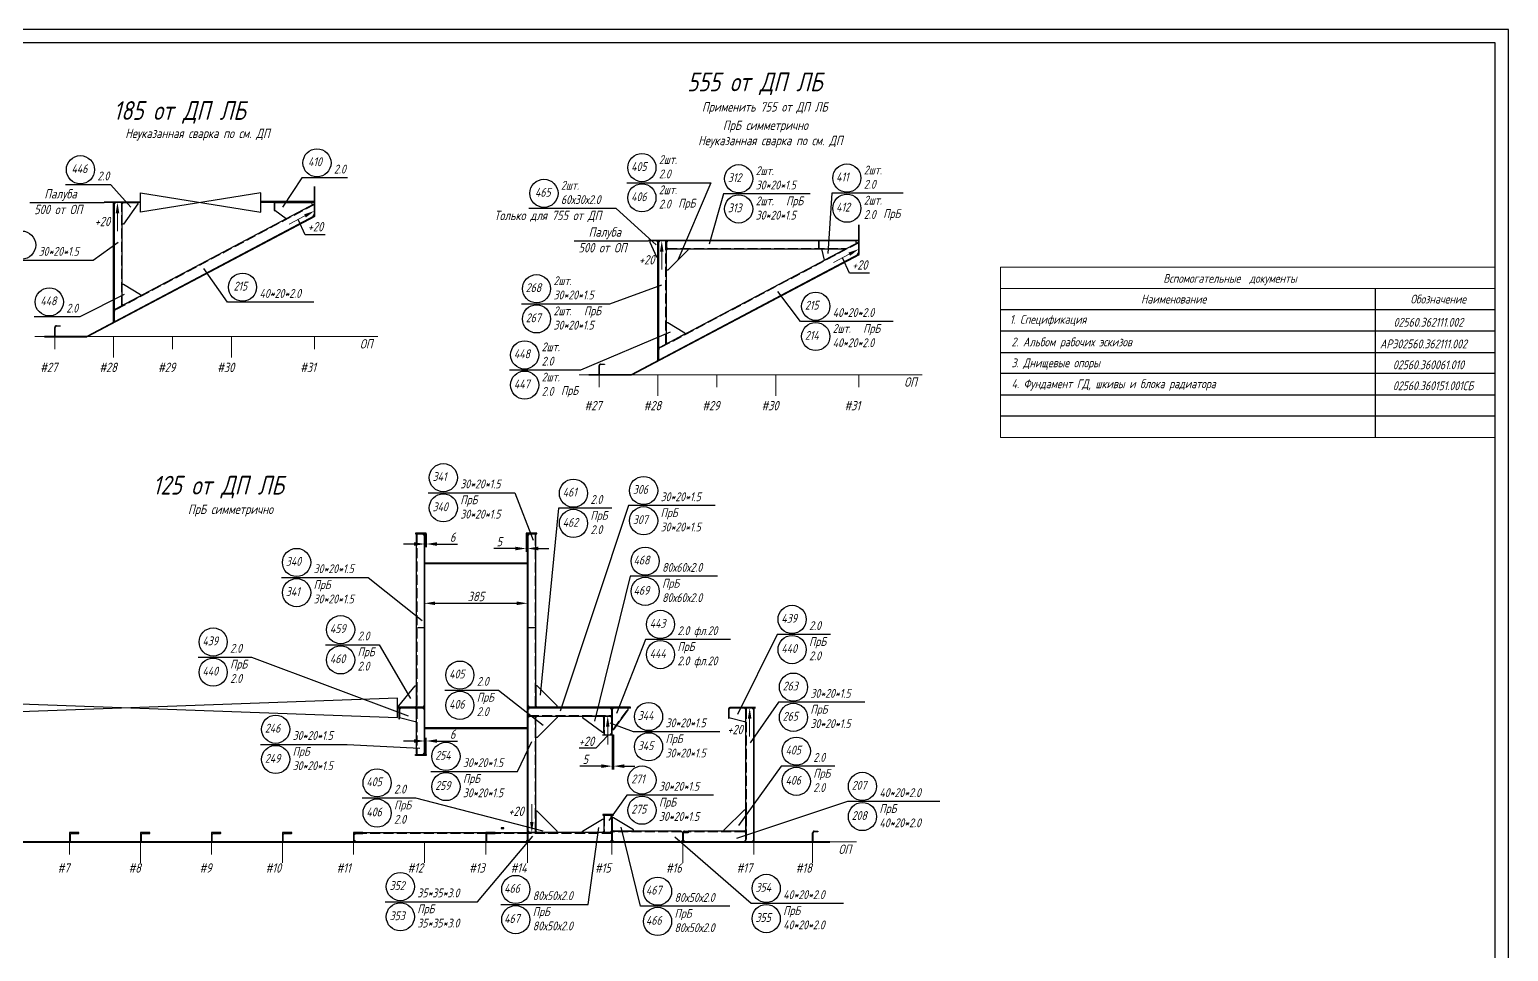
# Model space of a CAD drawing. Header units: millimetres. Extents: x 76485 to 135355, y 12764 to 18704.
# Drawn here: x 79372 to 84895, y 15263 to 18704 of the extents above; entities that cross this region are included whole.
import ezdxf
from ezdxf.enums import TextEntityAlignment as Align

# ---------------------------------------------------------------- set-up
doc = ezdxf.new("R2010")
doc.units = ezdxf.units.MM
doc.header["$PDSIZE"] = -1
doc.linetypes.add('Dashed_dotted', pattern=[34, 24, -5, 0, -5])
doc.linetypes.add('Short_dashed', pattern=[5, 3.75, -1.25])
doc.layers.add('-1', color=7, linetype='Continuous')
doc.styles.get("Standard").update_dxf_attribs({"font": 'ГОСТ тип А наклонный.ttf'})
doc.styles.add('ГОСТ', font='ГОСТ тип А.ttf', dxfattribs={"oblique": 15})
doc.dimstyles.new('dim10', dxfattribs={"dimscale": 0.4, "dimtxt": 87.5, "dimasz": 100, "dimexe": 30, "dimexo": 0, "dimgap": 20, "dimtad": 1, "dimdec": 0, "dimdsep": 46, "dimtxsty": 'Standard', "dimcen": 5, "dimadec": 0, "dimazin": 0, "dimtfac": 1, "dimtdec": 0, "dimtmove": 0, "dimatfit": 3, "dimfxl": 1, "dimtolj": 1, "dimtzin": 0, "dimarcsym": 0})

# ---------------------------------------------------------------- blocks, each defined once
blk = doc.blocks.new('A$C128E1BCE')
at = {"linetype": 'Continuous', "lineweight": 9}
blk.add_line((40, 0), (106.5, 0), dxfattribs=at)
at = {"linetype": 'Continuous'}
blk.add_solid([(40, 6.7), (40, -6.7), (0, 0)], dxfattribs=at)
blk = doc.blocks.new('A$C057F7A01')
at = {"color": 7}
for points in [[(0, 0), (8410, 0), (8410, 5940), (0, 5940)], [(200, 50), (8360, 50), (8360, 5890), (200, 5890)]]:
    blk.add_lwpolyline(points, close=True, dxfattribs=at)
blk = doc.blocks.new('*D71')
at = {"color": 0, "lineweight": -2, "transparency": 16777216}
for p, q in [((80846.6, 16633.8), (80846.6, 16550.6)), ((80886.6, 16562.6), (81191.6, 16562.6)), ((81231.6, 16564.2), (81231.6, 16550.6))]:
    blk.add_line(p, q, dxfattribs=at)
at = {"color": 0, "transparency": 16777216}
for points in [[(80886.6, 16569.3), (80886.6, 16556), (80846.6, 16562.6)], [(81191.6, 16569.3), (81191.6, 16556), (81231.6, 16562.6)]]:
    blk.add_solid(points, dxfattribs=at)
at = {"layer": 'Defpoints', "color": 0, "transparency": 16777216}
for p in [(80846.6, 16633.8), (81231.6, 16564.2), (81231.6, 16562.6)]:
    blk.add_point(p, dxfattribs=at)
at = {"color": 0, "transparency": 16777216, "insert": (81039.1, 16588.1), "char_height": 35, "attachment_point": 5}
blk.add_mtext('\\A1;385', dxfattribs=at)
blk = doc.blocks.new('*D160')
at = {"color": 0, "lineweight": -2, "transparency": 16777216}
for p, q in [((80808.1, 16048.6), (80768.1, 16048.6)), ((80848.1, 15998), (80848.1, 16060.6)), ((80848.1, 16048.6), (80853.6, 16048.6)), ((80853.6, 15998), (80853.6, 16060.6)), ((80893.6, 16048.6), (80970.7, 16048.6))]:
    blk.add_line(p, q, dxfattribs=at)
at = {"color": 0, "transparency": 16777216}
for points in [[(80808.1, 16055.3), (80808.1, 16041.9), (80848.1, 16048.6)], [(80893.6, 16055.3), (80893.6, 16041.9), (80853.6, 16048.6)]]:
    blk.add_solid(points, dxfattribs=at)
at = {"layer": 'Defpoints', "color": 0, "transparency": 16777216}
for p in [(80853.6, 16048.6), (80848.1, 15998), (80853.6, 15998)]:
    blk.add_point(p, dxfattribs=at)
at = {"color": 0, "transparency": 16777216, "insert": (80952.2, 16074.1), "char_height": 35, "attachment_point": 5}
blk.add_mtext('\\A1;6', dxfattribs=at)
blk = doc.blocks.new('*D161')
at = {"color": 0, "lineweight": -2, "transparency": 16777216}
for p, q in [((80848.1, 16821.8), (80848.1, 16772)), ((80853.6, 16821.8), (80853.6, 16772)), ((80808.1, 16784), (80768.1, 16784)), ((80848.1, 16784), (80853.6, 16784)), ((80893.6, 16784), (80970.7, 16784))]:
    blk.add_line(p, q, dxfattribs=at)
at = {"color": 0, "transparency": 16777216}
for points in [[(80808.1, 16790.6), (80808.1, 16777.3), (80848.1, 16784)], [(80893.6, 16790.6), (80893.6, 16777.3), (80853.6, 16784)]]:
    blk.add_solid(points, dxfattribs=at)
at = {"layer": 'Defpoints', "color": 0, "transparency": 16777216}
for p in [(80848.1, 16821.8), (80853.6, 16821.8), (80853.6, 16784)]:
    blk.add_point(p, dxfattribs=at)
at = {"color": 0, "transparency": 16777216, "insert": (80952.2, 16809.5), "char_height": 35, "attachment_point": 5}
blk.add_mtext('\\A1;6', dxfattribs=at)
blk = doc.blocks.new('*D162')
at = {"color": 0, "lineweight": -2, "transparency": 16777216}
for p, q in [((81226.6, 16821.8), (81226.6, 16755.2)), ((81231.6, 16821.8), (81231.6, 16755.2)), ((81186.6, 16767.2), (81106, 16767.2)), ((81231.6, 16767.2), (81226.6, 16767.2)), ((81271.6, 16767.2), (81311.6, 16767.2))]:
    blk.add_line(p, q, dxfattribs=at)
at = {"color": 0, "transparency": 16777216}
for points in [[(81186.6, 16773.9), (81186.6, 16760.5), (81226.6, 16767.2)], [(81271.6, 16773.9), (81271.6, 16760.5), (81231.6, 16767.2)]]:
    blk.add_solid(points, dxfattribs=at)
at = {"layer": 'Defpoints', "color": 0, "transparency": 16777216}
for p in [(81226.6, 16821.8), (81231.6, 16821.8), (81226.6, 16767.2)]:
    blk.add_point(p, dxfattribs=at)
at = {"color": 0, "transparency": 16777216, "insert": (81126.3, 16792.7), "char_height": 35, "attachment_point": 5}
blk.add_mtext('\\A1;5', dxfattribs=at)
blk = doc.blocks.new('*D187')
at = {"color": 0, "lineweight": -2, "transparency": 16777216}
for p, q in [((81548.1, 16071.8), (81548.1, 15942.7)), ((81553.1, 16069.8), (81553.1, 15942.7)), ((81508.1, 15954.7), (81427.5, 15954.7)), ((81553.1, 15954.7), (81548.1, 15954.7)), ((81593.1, 15954.7), (81633.1, 15954.7))]:
    blk.add_line(p, q, dxfattribs=at)
at = {"color": 0, "transparency": 16777216}
for points in [[(81508.1, 15961.4), (81508.1, 15948.1), (81548.1, 15954.7)], [(81593.1, 15961.4), (81593.1, 15948.1), (81553.1, 15954.7)]]:
    blk.add_solid(points, dxfattribs=at)
at = {"layer": 'Defpoints', "color": 0, "transparency": 16777216}
for p in [(81548.1, 16071.8), (81553.1, 16069.8), (81548.1, 15954.7)]:
    blk.add_point(p, dxfattribs=at)
at = {"color": 0, "transparency": 16777216, "insert": (81447.8, 15980.2), "char_height": 35, "attachment_point": 5}
blk.add_mtext('\\A1;5', dxfattribs=at)

msp = doc.modelspace()

# ---------------------------------------------------------------- linework, layer by layer
at = {"layer": '-1', "color": 1, "lineweight": 0}
for p, q in [((79391.4, 17558.5), (80673.1, 17558.5)), ((79466.1, 17558.5), (79466.1, 17511.7)), ((79686.1, 17558.5), (79686.1, 17480.4)), ((79906.1, 17558.5), (79906.1, 17511.7)), ((80126.1, 17558.5), (80126.1, 17480.4)), ((80436.1, 17558.5), (80436.1, 17511.7)), ((81424.2, 17415.8), (82705.9, 17415.8)), ((81498.9, 17415.8), (81498.9, 17368.9)), ((81718.9, 17415.8), (81718.9, 17337.7)), ((81938.9, 17415.8), (81938.9, 17368.9)), ((82158.9, 17415.8), (82158.9, 17337.7)), ((82468.9, 17415.8), (82468.9, 17368.9)), ((77746.6, 15671.8), (82460.8, 15671.8)), ((79521.6, 15671.8), (79521.6, 15625)), ((79786.6, 15671.8), (79786.6, 15593.7)), ((80051.6, 15671.8), (80051.6, 15625)), ((80316.6, 15671.8), (80316.6, 15593.7)), ((80581.6, 15671.8), (80581.6, 15625)), ((80846.6, 15671.8), (80846.6, 15593.7)), ((81076.6, 15671.8), (81076.6, 15625)), ((81231.6, 15671.8), (81231.6, 15593.7)), ((81546.6, 15671.8), (81546.6, 15625)), ((81811.6, 15671.8), (81811.6, 15593.7)), ((82076.6, 15671.8), (82076.6, 15625)), ((82296.6, 15671.8), (82296.6, 15593.7))]:
    msp.add_line(p, q, dxfattribs=at)
at = {"color": 3, "ltscale": 25}
for p, q in [((80436.1, 18008.5), (80436.1, 18118.5)), ((80438.1, 18008.5), (80438.1, 18118.5)), ((80436.1, 18008.5), (79586.1, 17558.5)), ((80437.1, 18006.8), (79587.1, 17556.8)), ((79786.1, 18058.5), (79651.1, 18058.5)), ((79686.1, 17611.5), (79686.1, 18058.5)), ((79687.6, 17611.5), (79687.6, 18058.5)), ((79687.6, 18058.5), (79687.6, 17657.5)), ((79713.1, 18058.5), (79687.6, 18058.5)), ((79687.6, 17612.3), (80436.1, 18008.5)), ((80436.1, 18058.5), (80236.1, 18058.5)), ((82468.9, 17865.8), (82468.9, 17975.8)), ((82470.9, 17865.8), (82470.9, 17975.8)), ((82468.9, 17917.3), (81683.9, 17917.3)), ((82468.9, 17915.8), (81683.9, 17915.8)), ((81718.9, 17468.7), (81718.9, 17915.8)), ((81720.4, 17468.7), (81720.4, 17915.8)), ((81720.4, 17915.8), (81720.4, 17514.8)), ((81745.9, 17915.8), (81720.4, 17915.8)), ((81750.4, 17915.8), (81750.4, 17890.3)), ((82468.9, 17865.8), (81618.9, 17415.8)), ((82469.9, 17864), (81619.9, 17414)), ((81720.4, 17469.5), (82468.9, 17865.8)), ((79687.6, 17657.5), (79713.1, 17671)), ((79687.6, 17650.7), (79687.6, 17612.3)), ((79466.1, 17558.5), (79466.1, 17592.6)), ((79468.1, 17558.5), (79468.1, 17592.6)), ((79586.1, 17558.5), (79427.6, 17558.5)), ((79586.1, 17556.5), (79427.6, 17556.5)), ((81720.4, 17514.8), (81745.9, 17528.3)), ((81720.4, 17508), (81720.4, 17469.5)), ((81618.9, 17415.8), (81460.4, 17415.8)), ((81618.9, 17413.8), (81460.4, 17413.8)), ((81498.9, 17415.8), (81498.9, 17449.9)), ((81500.9, 17415.8), (81500.9, 17449.9)), ((80846.6, 16821.8), (80821.1, 16821.8)), ((80846.6, 15998), (80846.6, 16821.8)), ((80846.6, 16174.8), (80846.6, 16821.8)), ((80848.1, 15998), (80848.1, 16821.8)), ((81231.6, 15671.8), (81231.6, 16821.8)), ((81233.1, 15671.8), (81233.1, 16821.8)), ((81233.1, 16821.8), (81233.1, 16174.8)), ((81258.6, 16821.8), (81233.1, 16821.8)), ((80846.6, 16174.8), (80746.6, 16174.8)), ((80846.6, 16171.8), (80746.6, 16171.8)), ((80821.1, 16174.8), (80846.6, 16174.8)), ((80846.6, 16171.8), (80821.1, 16171.8)), ((80846.6, 15997.8), (80846.6, 16171.8)), ((81616.6, 16174.8), (81233.1, 16174.8)), ((81233.1, 16174.8), (81258.6, 16174.8)), ((81233.1, 16171.8), (81233.1, 16146.3)), ((81546.6, 16171.8), (81233.1, 16171.8)), ((81616.6, 16171.8), (81233.1, 16171.8)), ((81233.1, 16141.8), (81233.1, 15706.8)), ((81258.6, 16141.8), (81233.1, 16141.8)), ((81546.6, 16146.3), (81546.6, 16171.8)), ((81546.6, 16071.8), (81546.6, 16171.8)), ((81546.6, 16071.8), (81546.6, 16141.8)), ((81548.1, 16071.8), (81548.1, 16171.8)), ((81616.6, 16171.8), (81616.6, 16174.8)), ((81616.7, 16171.8), (81616.7, 16174.8)), ((82083.1, 16173.3), (81987.5, 16173.3)), ((82083.1, 16171.8), (81987.5, 16171.8)), ((82076.6, 16171.8), (82051.1, 16171.8)), ((82076.6, 15671.8), (82076.6, 16171.8)), ((82076.6, 15671.8), (82076.6, 16171.8)), ((82078.1, 15671.8), (82078.1, 16171.8)), ((80821.1, 15997.8), (80846.6, 15997.8)), ((81546.6, 15671.8), (81546.6, 15771.8)), ((81546.6, 15671.8), (81546.6, 15771.8)), ((81548.1, 15671.8), (81548.1, 15771.8)), ((81233.1, 15706.8), (81258.6, 15706.8)), ((81811.6, 15671.8), (81811.6, 15705.9)), ((81813.6, 15671.8), (81813.6, 15705.9)), ((81813.6, 15705.8), (81813.6, 15671.8)), ((81831.6, 15705.8), (81813.6, 15705.8)), ((82046.6, 15671.8), (82046.6, 15705.8)), ((82296.6, 15671.8), (82296.6, 15705.9)), ((82298.6, 15671.8), (82298.6, 15705.9)), ((82360.7, 15671.8), (78471.6, 15671.8)), ((82360.7, 15669.8), (78471.6, 15669.8)), ((81521.1, 15671.8), (81546.6, 15671.8)), ((81813.6, 15671.8), (82046.6, 15671.8)), ((82051.1, 15671.8), (82076.6, 15671.8))]:
    msp.add_line(p, q, dxfattribs=at)
at = {"color": 3, "linetype": 'Short_dashed', "ltscale": 10}
for p, q in [((80436.1, 18051.6), (79689.3, 17656.3)), ((79716.2, 17674.1), (79716.2, 18055.5)), ((82468.9, 17908.9), (81722.1, 17513.5)), ((81749, 17531.3), (81749, 17912.7)), ((80818, 16168.8), (80818, 16000.9)), ((81518, 16138.8), (81518, 16074.9)), ((82048, 16168.8), (82048, 15674.9)), ((81518, 15768.8), (81518, 15709.9)), ((81807.5, 15709.9), (81552.1, 15709.9)), ((82042.5, 15709.9), (81831.6, 15709.9))]:
    msp.add_line(p, q, dxfattribs=at)
at = {"color": 1, "linetype": 'Short_dashed', "ltscale": 10}
for p, q in [((81753.5, 17887.2), (82423.8, 17887.2)), ((80818, 16818.8), (80818, 16177.9)), ((81261.6, 16177.9), (81261.6, 16818.8)), ((81236.1, 16143.3), (81543.5, 16143.3)), ((81261.6, 15709.9), (81261.6, 16138.8)), ((81546.6, 15703.8), (81233.1, 15703.8))]:
    msp.add_line(p, q, dxfattribs=at)
at = {"color": 6, "linetype": 'Continuous', "lineweight": 9}
msp.add_line((84845.3, 17738), (82997.9, 17738), dxfattribs=at)
at = {"ltscale": 0.05}
for p, q in [((84397.5, 17738), (84397.5, 17181.7)), ((84845.3, 17658), (82997.9, 17658)), ((84845.3, 17578), (82997.9, 17578)), ((84845.3, 17498), (82997.9, 17498)), ((84845.3, 17419.9), (82997.9, 17419.9)), ((84845.3, 17339.4), (82999.8, 17339.4)), ((84847.2, 17339.4), (82999.8, 17339.4)), ((84845.3, 17261.7), (82997.9, 17261.7))]:
    msp.add_line(p, q, dxfattribs=at)
at = {"color": 3, "linetype": 'Dashed_dotted', "ltscale": 25}
for p, q in [((80821.1, 16471.8), (80846.6, 16471.8)), ((81233.1, 16471.8), (81258.6, 16471.8))]:
    msp.add_line(p, q, dxfattribs=at)
at = {"color": 3, "ltscale": 10}
for p, q in [((81546.6, 16141.8), (81521.1, 16141.8)), ((81546.6, 16071.8), (81546.6, 16141.8)), ((81521.1, 16071.8), (81546.6, 16071.8)), ((81546.6, 15771.8), (81521.1, 15771.8)), ((81546.6, 15706.8), (81546.6, 15771.8)), ((81521.1, 15706.8), (81546.6, 15706.8))]:
    msp.add_line(p, q, dxfattribs=at)
at = {"color": 2, "linetype": 'Short_dashed', "ltscale": 10}
msp.add_line((81552.5, 16091.8), (81607.1, 16167.7), dxfattribs=at)
at = {"color": 8, "linetype": 'Short_dashed', "ltscale": 10}
msp.add_line((81231.6, 15703.8), (80616.6, 15703.8), dxfattribs=at)
at = {"color": 8, "ltscale": 25}
msp.add_line((80583.6, 15671.8), (81076.6, 15671.8), dxfattribs=at)
at = {"color": 1, "ltscale": 25}
for points in [[(79750, 18042), (79675.8, 18124.8), (79505.7, 18124.8)], [(80559.2, 18150.6), (80389.1, 18150.6), (80317.1, 18041.5)], [(81602.6, 18132.7), (81916.4, 18132.7), (81792.9, 17843.3)], [(82287.3, 18091.3), (81964.1, 18091.3), (81910.2, 17903.2)], [(82634.2, 18093.8), (82368.2, 18093.8), (82353.7, 17868.8)], [(80286.1, 18058.5), (80286.1, 18028.5), (80288.1, 18028.5), (80288.1, 18058.5)], [(81712.6, 17901.4), (81563.3, 18036.8), (81236.7, 18036.8)], [(79286, 17843.5), (79609.2, 17843.5), (79702.4, 17910.9)], [(81750.4, 17890.3), (81755, 17885.7), (82421, 17885.7)], [(80434.3, 17686.4), (80111.1, 17686.4), (80022.7, 17812.9)], [(81209.1, 17680.7), (81539.2, 17680.7), (81733.5, 17751.3)], [(79726, 17715.5), (79559.6, 17631.5), (79389.5, 17631.5)], [(82596.9, 17615.1), (82251.8, 17615.1), (82166.1, 17727.1)], [(79472.1, 17598.6), (79486.1, 17598.6), (79486.1, 17596.6), (79472.1, 17596.6)], [(81164.8, 17433.6), (81430.8, 17433.6), (81766.3, 17576.5)], [(81504.9, 17455.9), (81518.9, 17455.9), (81518.9, 17453.9), (81504.9, 17453.9)], [(80861, 16975.3), (81184.2, 16975.3), (81252.8, 16798.5)], [(81546.8, 16917.2), (81347, 16917.2), (81279.4, 16219.6)], [(81932.3, 16927.3), (81609, 16927.3), (81353.9, 16159.9)], [(80813.6, 16821.8), (80853.6, 16821.8), (80853.6, 16824.8), (80813.6, 16824.8), (80813.6, 16821.8)], [(80821.1, 16821.8), (80816.5, 16817.3), (80816.5, 16179.4), (80821.1, 16174.8)], [(81226.6, 16821.8), (81266.6, 16821.8), (81266.6, 16824.8), (81226.6, 16824.8), (81226.6, 16821.8)], [(81258.6, 16174.8), (81263.1, 16179.4), (81263.1, 16817.3), (81258.6, 16821.8)], [(80313, 16658.7), (80636.2, 16658.7), (80838.6, 16497.9)], [(81941.4, 16663.6), (81614.9, 16663.6), (81482.5, 16122.7)], [(80477.5, 16407.9), (80677.3, 16407.9), (80795.3, 16207.4)], [(81990.5, 16427.5), (81672, 16427.5), (81564.6, 16151.7)], [(82363.4, 16446.3), (82163.6, 16446.3), (82015.8, 16147.8)], [(80001.5, 16361.8), (80201.2, 16361.8), (80786.1, 16142.5)], [(80922.7, 16238.2), (81123.8, 16238.2), (81290.6, 16108.3)], [(82491.8, 16193.4), (82168.6, 16193.4), (82063.2, 16041.4)], [(80751.6, 16171.8), (80751.6, 16131.8), (80753.6, 16131.8), (80753.6, 16171.8)], [(81233.1, 16146.3), (81237.6, 16141.8), (81542, 16141.8), (81546.6, 16146.3)], [(81258.6, 15706.8), (81263.1, 15711.4), (81263.1, 16137.3), (81258.6, 16141.8)], [(81983, 16168.8), (81983, 16133.4), (81984.5, 16133.4), (81984.5, 16168.8)], [(81950.6, 16083.4), (81627.4, 16083.4), (81541, 16115.2)], [(80234.8, 16036.1), (80558.1, 16036.1), (80830.2, 16022.4)], [(80870.9, 15934.8), (81194.1, 15934.8), (81247.8, 16046.6)], [(80813.6, 15998), (80853.6, 15998), (80853.6, 15994.1), (80813.6, 15994.1), (80813.6, 15998)], [(82379, 15954.3), (82179.2, 15954.3), (82019.3, 15732.8)], [(80613.8, 15836.1), (80813.6, 15836.1), (81289.5, 15713.1)], [(81926.3, 15846.6), (81603.1, 15846.6), (81535.6, 15751.3)], [(82771.4, 15822.9), (82426.3, 15822.9), (82012, 15684.4)], [(80700.4, 15448.5), (81045.5, 15448.5), (81252, 15693)], [(81131.6, 15438.1), (81458.1, 15438.1), (81498.7, 15726.3)], [(81987.6, 15431.5), (81653.5, 15431.5), (81581.4, 15726.7)], [(82412.1, 15442), (82067, 15442), (81782.6, 15689.4)], [(81817.6, 15711.9), (81831.5, 15711.9), (81831.5, 15709.9), (81817.6, 15709.9)], [(82302.6, 15711.9), (82316.5, 15711.9), (82316.5, 15709.9), (82302.6, 15709.9)]]:
    msp.add_lwpolyline(points, dxfattribs=at)
for points in [[(80236.1, 18023.1), (80236.1, 18095.4), (79786.1, 18023.1), (79786.1, 18095.4)], [(80746.6, 16136.4), (80746.6, 16208.7), (78751.6, 16136.4), (78751.6, 16208.7)]]:
    msp.add_lwpolyline(points, close=True)
at = {"color": 3, "ltscale": 25}
for points in [[(80436.1, 18062.5), (80236.1, 18062.5)], [(79786.1, 18060), (79651.1, 18060)], [(80436.1, 18013.5), (80436.1, 18053.9), (79690.2, 17659), (79687.6, 17650.7)], [(79713.1, 17671), (79717.7, 17675.6), (79717.7, 18054), (79713.1, 18058.5)], [(82468.9, 17870.8), (82468.9, 17911.1), (81723, 17516.2), (81720.4, 17508)], [(81745.9, 17528.3), (81750.5, 17532.8), (81750.5, 17911.2), (81745.9, 17915.8)], [(82458.2, 17915.8), (81750.4, 17915.8)], [(82460.5, 17906.7), (82458.2, 17915.6), (82458.2, 17915.8)], [(81231.6, 16710.1), (80847.6, 16710.1), (80847.6, 16713.2), (81231.6, 16713.2)], [(80821.1, 16171.8), (80816.5, 16167.3), (80816.5, 16002.4), (80821.1, 15997.8)], [(82051.1, 16171.8), (82046.5, 16167.3), (82046.5, 15676.4), (82051.1, 15671.8)], [(81231.6, 16098.3), (80847.6, 16098.3), (80847.6, 16095), (81231.6, 16095)], [(82046.6, 15705.8), (82040.5, 15711.9), (81831.6, 15711.9), (81831.6, 15705.8)]]:
    msp.add_lwpolyline(points, dxfattribs=at)
for points in [[(79372.8, 18058.5), (79651.1, 18058.5)], [(80476.1, 17937.7), (80401.1, 17937.7), (80375.3, 17995.3)], [(81405.6, 17915.8), (81683.9, 17915.8)], [(82508.9, 17794.9), (82433.9, 17794.9), (82408.1, 17852.5)], [(81424.5, 16023.5), (81488, 16023.5), (81531.4, 16068.6)]]:
    msp.add_lwpolyline(points)
at = {"color": 2, "ltscale": 25}
for points in [[(79722.6, 18058.5), (79776.1, 18058.5), (79776.1, 18053.5), (79722.6, 17978.5), (79717.6, 17978.5), (79717.6, 18053.5), (79722.6, 18058.5)], [(80427.4, 18049.2), (80330.2, 17997.8), (80330.1, 17997.9), (80288.1, 18028.5), (80288.1, 18058.5), (80425.1, 18058.5), (80427.4, 18049.2)], [(81755.4, 17885.8), (81830.4, 17885.8), (81830.4, 17880.8), (81755.4, 17805.8), (81750.4, 17805.8), (81750.4, 17880.8), (81755.4, 17885.8)], [(79717.6, 17678.4), (79717.6, 17753.4), (79722.6, 17753.4), (79786, 17715.3), (79788.3, 17710.9), (79722, 17675.8), (79717.6, 17678.4)], [(81750.4, 17535.7), (81750.4, 17610.7), (81755.4, 17610.7), (81818.8, 17572.5), (81821.1, 17568.1), (81754.9, 17533), (81750.4, 17535.7)], [(80811.6, 16174.8), (80751.6, 16174.8), (80751.6, 16179.8), (80811.6, 16254.8), (80816.6, 16254.8), (80816.6, 16179.8), (80811.6, 16174.8)], [(81268.1, 16174.8), (81343.1, 16174.8), (81343.1, 16179.8), (81268.1, 16254.8), (81263.1, 16254.8), (81263.1, 16179.8), (81268.1, 16174.8)], [(80811.6, 16171.8), (80758.6, 16171.8), (80753.6, 16166.8), (80753.6, 16136.8), (80811.6, 16121.8), (80816.6, 16121.8), (80816.6, 16166.8), (80811.6, 16171.8)], [(81268.1, 16141.8), (81343.1, 16141.8), (81343.1, 16136.8), (81268.1, 16061.8), (81263.1, 16061.8), (81263.1, 16136.8), (81268.1, 16141.8)], [(81607.1, 16166.8), (81607.1, 16171.8), (81553.1, 16171.8), (81548.1, 16166.8), (81548.1, 16091.8), (81553.1, 16091.8)], [(81553.1, 16091.8), (81554.5, 16092.1), (81607.3, 16165.4), (81607.1, 16166.8)], [(82041.6, 16171.8), (81988.6, 16171.8), (81983.6, 16166.8), (81983.6, 16136.8), (82041.6, 16121.8), (82046.6, 16121.8), (82046.6, 16166.8), (82041.6, 16171.8)], [(81268.1, 15706.8), (81343.1, 15706.8), (81343.1, 15711.8), (81268.1, 15786.8), (81263.1, 15786.8), (81263.1, 15711.8), (81268.1, 15706.8)], [(82041.6, 15711.8), (81966.6, 15711.8), (81966.6, 15716.8), (82041.6, 15791.8), (82046.6, 15791.8), (82046.6, 15716.8), (82041.6, 15711.8)]]:
    msp.add_lwpolyline(points, dxfattribs=at)
at = {"color": 2, "ltscale": 10}
for points in [[(81713.9, 17915.8), (81688.9, 17915.8), (81688.9, 17910.8), (81713.9, 17855.8), (81718.9, 17855.8), (81718.9, 17910.8), (81713.9, 17915.8)], [(81511.6, 16141.8), (81436.6, 16141.8), (81436.6, 16136.8), (81511.6, 16081.8), (81516.6, 16081.8), (81516.6, 16136.8), (81511.6, 16141.8)], [(81511.6, 15706.8), (81436.6, 15706.8), (81436.6, 15711.8), (81511.6, 15756.8), (81516.6, 15756.8), (81516.6, 15711.8), (81511.6, 15706.8)], [(81553.1, 15711.9), (81628.1, 15711.9), (81628.1, 15716.9), (81553.1, 15761.9), (81548.1, 15761.9), (81548.1, 15716.9), (81553.1, 15711.9)]]:
    msp.add_lwpolyline(points, dxfattribs=at)
at = {"color": 7, "ltscale": 25}
msp.add_lwpolyline([(82318.9, 17915.8), (82318.9, 17885.8), (82320.9, 17885.8), (82320.9, 17915.8)], dxfattribs=at)
at = {"color": 2, "ltscale": 25}
msp.add_lwpolyline([(82412.1, 17881), (82341.4, 17843.6), (82341.4, 17843.6), (82330.9, 17885.6), (82330.9, 17885.7), (82410.9, 17885.7, 0.122388), (82412.1, 17881, 0.122388)], format="xyb", dxfattribs=at)
at = {"color": 6, "linetype": 'Continuous', "lineweight": 9}
msp.add_lwpolyline([(82997.9, 17818), (84845.3, 17818), (84845.3, 17181.7), (82997.9, 17181.7)], close=True, dxfattribs=at)
at = {"color": 3, "ltscale": 10}
for points in [[(81521.1, 16141.8), (81516.5, 16137.3), (81516.5, 16076.4), (81521.1, 16071.8)], [(81513.1, 16071.8), (81553.1, 16071.8), (81553.1, 16069.8), (81513.1, 16069.8), (81513.1, 16071.8)], [(81513.1, 15771.8), (81553.1, 15771.8), (81553.1, 15773.8), (81513.1, 15773.8), (81513.1, 15771.8)], [(81521.1, 15771.8), (81516.5, 15767.3), (81516.5, 15711.4), (81521.1, 15706.8)]]:
    msp.add_lwpolyline(points, dxfattribs=at)
at = {"color": 8}
for points in [[(79524.6, 15673.3), (79524.6, 15699.3, -0.414214), (79529.1, 15703.8), (79555.1, 15703.8, 0.414214), (79556.6, 15705.3), (79556.6, 15706.8), (79521.6, 15706.8), (79521.6, 15671.8), (79523.1, 15671.8, 0.414214)], [(79789.6, 15673.3), (79789.6, 15699.3, -0.414214), (79794.1, 15703.8), (79820.1, 15703.8, 0.414214), (79821.6, 15705.3), (79821.6, 15706.8), (79786.6, 15706.8), (79786.6, 15671.8), (79788.1, 15671.8, 0.414214)], [(80054.6, 15673.3), (80054.6, 15699.3, -0.414214), (80059.1, 15703.8), (80085.1, 15703.8, 0.414214), (80086.6, 15705.3), (80086.6, 15706.8), (80051.6, 15706.8), (80051.6, 15671.8), (80053.1, 15671.8, 0.414214)], [(80319.6, 15673.3), (80319.6, 15699.3, -0.414214), (80324.1, 15703.8), (80350.1, 15703.8, 0.414214), (80351.6, 15705.3), (80351.6, 15706.8), (80316.6, 15706.8), (80316.6, 15671.8), (80318.1, 15671.8, 0.414214)], [(80584.6, 15673.3), (80584.6, 15699.3, -0.414214), (80589.1, 15703.8), (80615.1, 15703.8, 0.414214), (80616.6, 15705.3), (80616.6, 15706.8), (80581.6, 15706.8), (80581.6, 15671.8), (80583.1, 15671.8, 0.414214)], [(81079.6, 15673.3), (81079.6, 15699.3, -0.414214), (81084.1, 15703.8), (81110.1, 15703.8, 0.414214), (81111.6, 15705.3), (81111.6, 15706.8), (81076.6, 15706.8), (81076.6, 15671.8), (81078.1, 15671.8, 0.414214)]]:
    msp.add_lwpolyline(points, format="xyb", close=True, dxfattribs=at)
at = {"color": 8, "ltscale": 25}
msp.add_lwpolyline([(81231.6, 15676.8, 0.414126), (81226.6, 15671.8), (80589.6, 15671.8, 0.414125), (80584.6, 15676.8), (80584.6, 15699.3), (80589.1, 15703.8), (80616.6, 15703.8), (80616.6, 15706.8), (81231.6, 15706.8)], format="xyb", close=True, dxfattribs=at)
at = {"ltscale": 100}
msp.add_lwpolyline([(81142.8, 15724.8), (81133, 15724.8), (81133, 15721.9), (81142.8, 15721.9)], close=True, dxfattribs=at)
at = {"color": 1, "ltscale": 25}
msp.add_lwpolyline([(81238.1, 15671.8), (81541.6, 15671.8, -0.414126), (81546.6, 15676.8), (81546.6, 15706.8), (81233.1, 15706.8), (81233.1, 15676.8, -0.414126)], format="xyb", close=True, dxfattribs=at)
at = {"color": 3, "ltscale": 25}
msp.add_lwpolyline([(81548.1, 15676.8, -0.414125), (81553.1, 15671.8), (81806.6, 15671.8, -0.414125), (81811.6, 15676.8), (81811.6, 15705.8), (81805.5, 15711.9), (81554.1, 15711.9), (81548.1, 15705.8), (81548.1, 15676.8)], format="xyb", dxfattribs=at)
at = {"color": 1, "ltscale": 25}
for centre in [(79562.1, 18181.2), (80445.5, 18206.9), (81659, 18189), (82020.4, 18147.6), (82424.5, 18150.2), (81293.1, 18093.1), (81659, 18076.3), (82020.4, 18034.9), (82424.5, 18037.5), (79342.4, 17899.8), (80167.4, 17742.8), (81265.4, 17737.1), (79445.8, 17687.8), (81265.4, 17624.4), (82308.1, 17671.4), (82308.1, 17558.7), (81221.2, 17489.9), (81221.2, 17377.2), (80917.4, 17031.7), (81403.4, 16973.6), (81665.4, 16983.7), (80917.4, 16919), (81403.4, 16860.9), (81665.4, 16871), (80369.4, 16715.1), (81671.2, 16720), (80369.4, 16602.4), (81671.2, 16607.3), (80533.8, 16464.2), (81728.4, 16483.9), (82220, 16502.6), (80057.8, 16418.2), (80533.8, 16351.5), (81728.4, 16371.1), (82220, 16389.9), (80057.8, 16305.5), (80979.1, 16294.5), (82224.9, 16249.7), (80979.1, 16181.8), (81683.8, 16139.8), (82224.9, 16137), (80291.2, 16092.5), (81683.8, 16027), (80291.2, 15979.8), (80927.2, 15991.2), (82235.6, 16010.7), (80670.1, 15892.4), (80927.2, 15878.5), (81659.4, 15903), (82235.6, 15898), (82482.6, 15879.3), (80670.1, 15779.7), (81659.4, 15790.3), (82482.6, 15766.5), (80756.8, 15504.9), (81187.9, 15494.4), (81717.4, 15487.9), (82123.3, 15498.3), (80756.8, 15392.2), (81187.9, 15381.7), (81717.4, 15375.1), (82123.3, 15385.6)]:
    msp.add_circle(centre, 52.6, dxfattribs=at)
at = {"color": 3, "ltscale": 25}
for centre, radius, start, end in [((79687.6, 18058.5), 5, 269.9999, 359.9826), ((80436.1, 18008.5), 5, 90.0003, 207.8972), ((81720.4, 17915.8), 5, 269.9962, 359.982), ((81750.4, 17915.8), 5, 270.0013, 0.0118), ((82468.9, 17865.8), 5, 89.9987, 207.8974), ((79687.6, 17657.5), 5, 27.9036, 90.0119), ((79472.1, 17592.6), 6, 89.9984, 180.0016), ((79472.1, 17592.6), 4, 90.0057, 180.0271), ((79687.6, 17612.3), 5, 27.8936, 89.9929), ((81720.4, 17514.8), 5, 27.8973, 90), ((81504.9, 17449.9), 6, 89.9999, 180.0019), ((81504.9, 17449.9), 4, 90.0034, 180.0267), ((81720.4, 17469.5), 5, 27.8973, 90), ((80846.6, 16821.8), 5, 179.9875, 269.995), ((81233.1, 16821.8), 5, 269.9999, 359.9826), ((80846.6, 16174.8), 5, 90.005, 180.0125), ((80846.6, 16171.8), 5, 179.9875, 269.995), ((81233.1, 16174.8), 5, 0.0174, 90.0001), ((81233.1, 16171.8), 5, 269.9999, 359.9826), ((81233.1, 16141.8), 5, 269.9925, 359.9813), ((81546.6, 16171.8), 5, 179.9875, 269.995), ((81987.5, 16168.8), 4.5, 89.9955, 179.9851), ((81987.5, 16168.8), 3, 89.9984, 180.0016), ((82076.6, 16171.8), 5, 179.9875, 269.995), ((80846.6, 15997.8), 5, 89.9976, 180.0112), ((81233.1, 15706.8), 5, 0.0174, 90.0001), ((81817.6, 15705.9), 6, 89.9984, 180.0016), ((81817.6, 15705.9), 4, 90.0057, 180.0271), ((82302.6, 15705.9), 6, 89.9984, 180.0016), ((82302.6, 15705.9), 4, 89.9993, 179.9897), ((81813.6, 15671.8), 5, 359.9875, 89.995), ((82046.6, 15671.8), 5, 90.005, 180.0125), ((82076.6, 15671.8), 5, 90.005, 180.0125)]:
    msp.add_arc(centre, radius, start, end, dxfattribs=at)
at = {"color": 3, "ltscale": 10}
for centre, start, end in [((81546.6, 16141.8), 179.9888, 270.0024), ((81546.6, 16071.8), 90.005, 180.0125), ((81546.6, 15771.8), 179.9875, 269.995), ((81546.6, 15706.8), 90.005, 180.0125)]:
    msp.add_arc(centre, 5, start, end, dxfattribs=at)

# ---------------------------------------------------------------- block references
msp.add_blockref('A$C057F7A01', (76485.3, 12764.4))
at = {"xscale": -1}
for p, rotation in [((79700.4, 18058.5), 90), ((80436.1, 18027.5), 27.89721736516773), ((81733.2, 17915.8), 90), ((82468.9, 17884.7), 27.89721736516773), ((81531.4, 16141.8), 90), ((82061.4, 16171.8), 90), ((81247.8, 15706.8), 270)]:
    msp.add_blockref('A$C128E1BCE', p, dxfattribs=dict(at, rotation=rotation))

# ---------------------------------------------------------------- texts
at = {"layer": '-1', "color": 1, "lineweight": 0, "style": 'ГОСТ', "oblique": 15}
for s, p in [('#27', (79411.1, 17425.8)), ('#28', (79632.2, 17425.8)), ('#29', (79851.1, 17425.8)), ('#30', (80072.2, 17425.8)), ('#31', (80382.2, 17425.8)), ('#27', (81443.9, 17283)), ('#28', (81665, 17283)), ('#29', (81883.9, 17283)), ('#30', (82105, 17283)), ('#31', (82415, 17283)), ('#7', (79476.1, 15557.2)), ('#8', (79741.1, 15557.2)), ('#9', (80006.1, 15557.2)), ('#10', (80253, 15557.2)), ('#11', (80518, 15557.2)), ('#12', (80783, 15557.2)), ('#13', (81013, 15557.2)), ('#14', (81168, 15557.2)), ('#15', (81483, 15557.2)), ('#16', (81748, 15557.2)), ('#17', (82012, 15557.2)), ('#18', (82233, 15557.2))]:
    msp.add_text(s, height=35, rotation=360, dxfattribs=at).set_placement(p)
at = {"color": 7, "style": 'ГОСТ', "oblique": 15}
for s, p in [('555 от ДП ЛБ', (81828.2, 18474)), ('185 от ДП ЛБ', (79685.4, 18367.3)), ('125 от ДП ЛБ', (79832.3, 16968.6))]:
    msp.add_text(s, height=70, dxfattribs=at).set_placement(p)
for s, p in [('Применить 755 от ДП ЛБ', (82118.2, 18398.2)), ('ПрБ симметрично', (82120.2, 18329.6)), ('Неуказанная сварка по см. ДП', (79999.2, 18299.5)), ('Неуказанная сварка по см. ДП', (82138.8, 18272.8)), ('Палуба', (79487.7, 18073.9)), ('500 от ОП', (79479.2, 18015.3)), ('Только для 755 от ДП', (81307.3, 17993)), ('Палуба', (81520.6, 17931.2)), ('500 от ОП', (81512, 17872.6)), ('ОП', (80629.4, 17513.7)), ('ОП', (82662.2, 17371)), ('ПрБ симметрично', (80122.5, 16896)), ('ОП', (82417, 15627))]:
    msp.add_text(s, height=35, dxfattribs=at).set_placement(p, align=Align.CENTER)
at = {"color": 1, "ltscale": 25, "style": 'ГОСТ', "oblique": 15}
for s, p in [('410', (80412.1, 18194.4)), ('446', (79528.7, 18168.7)), ('2.0', (79625.5, 18141.3)), ('2.0', (80508.9, 18167)), ('405', (81618.9, 18176.5)), ('2.0', (81722.4, 18149.1)), ('312', (81980.3, 18135.1)), ('30*20*1.5', (82083.8, 18107.7)), ('411', (82384.4, 18137.7)), ('2.0', (82487.9, 18110.3)), ('465', (81259.7, 18080.6)), ('60х30х2.0', (81356.5, 18053.2)), ('406', (81618.9, 18063.8)), ('2.0', (81722.4, 18036.4)), ('313', (81980.3, 18022.4)), ('30*20*1.5', (82083.8, 17995)), ('412', (82384.4, 18025)), ('2.0', (82487.9, 17997.6)), ('30*20*1.5', (79405.8, 17859.9)), ('215', (80134, 17730.2)), ('40*20*2.0', (80230.8, 17702.8)), ('268', (81225.3, 17724.6)), ('30*20*1.5', (81328.9, 17697.2)), ('448', (79412.4, 17675.3)), ('2.0', (79509.2, 17647.9)), ('215', (82268, 17658.9)), ('267', (81225.3, 17611.9)), ('40*20*2.0', (82371.5, 17631.5)), ('30*20*1.5', (81328.9, 17584.5)), ('214', (82268, 17546.2)), ('448', (81181, 17477.4)), ('40*20*2.0', (82371.5, 17518.8)), ('2.0', (81284.6, 17450)), ('447', (81181, 17364.7)), ('2.0', (81284.6, 17337.3)), ('341', (80877.2, 17019.2)), ('30*20*1.5', (80980.8, 16991.8)), ('461', (81363.2, 16961.1)), ('2.0', (81466.8, 16933.7)), ('306', (81625.3, 16971.2)), ('30*20*1.5', (81728.8, 16943.8)), ('340', (80877.2, 16906.4)), ('30*20*1.5', (80980.8, 16879)), ('462', (81363.2, 16848.3)), ('2.0', (81466.8, 16820.9)), ('307', (81625.3, 16858.4)), ('30*20*1.5', (81728.8, 16831)), ('340', (80329.2, 16702.6)), ('468', (81627.9, 16707.5)), ('30*20*1.5', (80432.8, 16675.2)), ('80х60х2.0', (81734.6, 16680.1)), ('469', (81627.9, 16594.7)), ('341', (80329.2, 16589.8)), ('30*20*1.5', (80432.8, 16562.4)), ('80х60х2.0', (81734.6, 16567.3)), ('439', (82179.8, 16490.1)), ('459', (80493.7, 16451.7)), ('443', (81688.2, 16471.3)), ('2.0 фл.20', (81791.8, 16443.9)), ('2.0', (82283.4, 16462.7)), ('439', (80017.7, 16405.7)), ('2.0', (80121.2, 16378.3)), ('2.0', (80597.2, 16424.3)), ('440', (82179.8, 16377.4)), ('460', (80493.7, 16339)), ('444', (81688.2, 16358.6)), ('2.0 фл.20', (81791.8, 16331.2)), ('2.0', (82283.4, 16350)), ('440', (80017.7, 16292.9)), ('2.0', (80121.2, 16265.5)), ('2.0', (80597.2, 16311.6)), ('405', (80939, 16282)), ('2.0', (81042.5, 16254.6)), ('263', (82184.8, 16237.2)), ('30*20*1.5', (82288.3, 16209.8)), ('406', (80939, 16169.3)), ('2.0', (81042.5, 16141.9)), ('344', (81643.6, 16127.2)), ('30*20*1.5', (81747.2, 16099.8)), ('265', (82184.8, 16124.5)), ('30*20*1.5', (82288.3, 16097.1)), ('246', (80251.1, 16080)), ('30*20*1.5', (80354.6, 16052.6)), ('345', (81643.6, 16014.5)), ('30*20*1.5', (81747.2, 15987.1)), ('405', (82195.4, 15998.2)), ('249', (80251.1, 15967.2)), ('30*20*1.5', (80354.6, 15939.8)), ('254', (80887.1, 15978.7)), ('30*20*1.5', (80990.6, 15951.3)), ('2.0', (82299, 15970.8)), ('405', (80630, 15879.9)), ('271', (81619.3, 15890.5)), ('406', (82195.4, 15885.5)), ('2.0', (80733.5, 15852.5)), ('259', (80887.1, 15865.9)), ('30*20*1.5', (80990.6, 15838.6)), ('30*20*1.5', (81722.8, 15863.1)), ('2.0', (82299, 15858.1)), ('207', (82442.5, 15866.7)), ('40*20*2.0', (82546, 15839.3)), ('406', (80630, 15767.2)), ('275', (81619.3, 15777.7)), ('2.0', (80733.5, 15739.8)), ('30*20*1.5', (81722.8, 15750.3)), ('208', (82442.5, 15754)), ('40*20*2.0', (82546, 15726.6)), ('352', (80716.7, 15492.4)), ('35*35*3.0', (80820.2, 15465)), ('466', (81144.6, 15481.9)), ('80х50х2.0', (81251.3, 15454.5)), ('467', (81674.1, 15475.3)), ('80х50х2.0', (81780.8, 15447.9)), ('354', (82083.2, 15485.8)), ('40*20*2.0', (82186.7, 15458.4)), ('353', (80716.7, 15379.7)), ('35*35*3.0', (80820.2, 15352.3)), ('467', (81144.6, 15369.2)), ('80х50х2.0', (81251.3, 15341.8)), ('466', (81674.1, 15362.6)), ('80х50х2.0', (81780.8, 15335.2)), ('355', (82083.2, 15373.1)), ('40*20*2.0', (82186.7, 15345.7))]:
    msp.add_text(s, height=33, dxfattribs=at).set_placement(p)
at = {"color": 7, "ltscale": 25, "style": 'ГОСТ', "oblique": 15}
for s, p in [('2шт.', (81722.4, 18202.6)), ('2шт.', (82083.8, 18161.1)), ('2шт.', (82487.9, 18163.7)), ('2шт.', (81356.5, 18106.6)), ('2шт.', (81722.4, 18089.9)), ('2шт.', (82083.8, 18048.4)), ('2шт.', (82487.9, 18051)), ('Вспомогательные  документы', (83606.3, 17759)), ('2шт.', (81328.9, 17750.6)), ('Наименование', (83523.2, 17681.8)), ('Обозначение', (84529.1, 17681.8)), ('2шт.', (81328.9, 17637.9)), (' 1. Спецификация  ', (83016.3, 17606.1)), ('02560.362111.002', (84466.5, 17595.3)), ('2шт.', (82371.5, 17572.2)), ('2шт.', (81284.6, 17503.5)), ('2. Альбом рабочих эскизов', (83039.3, 17521.8)), ('АРЭ02560.362111.002', (84415.6, 17514.5)), ('3. Днищевые опоры', (83039.3, 17443.7)), ('02560.360061.010', (84463.8, 17436.4)), ('2шт.', (81284.6, 17390.7)), ('4. Фундамент ГД, шкивы и блока радиатора', (83039.5, 17365.6)), ('02560.360151.001СБ', (84463.9, 17358.2))]:
    msp.add_text(s, height=33, dxfattribs=at).set_placement(p)
at = {"color": 6, "ltscale": 25, "style": 'ГОСТ', "oblique": 15}
for p in [(81794.8, 18039.7), (82197.6, 18048.4), (82560.4, 18000.9), (81442.7, 17637.9), (82485.3, 17572.2), (81357, 17340.6), (80980.8, 16932.5), (81466.8, 16874.4), (81728.8, 16884.5), (80432.8, 16615.9), (81734.6, 16620.8), (81791.8, 16384.7), (82283.4, 16403.4), (80121.2, 16319), (80597.2, 16365), (81042.5, 16195.3), (82288.3, 16150.5), (81747.2, 16040.6), (80354.6, 15993.3), (80990.6, 15892), (82299, 15911.5), (80733.5, 15793.2), (81722.8, 15803.8), (82546, 15780.1), (80820.2, 15405.7), (81251.3, 15395.2), (81780.8, 15388.7), (82186.7, 15399.1)]:
    msp.add_text('ПрБ', height=33, dxfattribs=at).set_placement(p)
at = {"linetype": 'Continuous', "char_height": 35, "attachment_point": 5}
for insert in [(79644, 17987.8), (80439.8, 17968.3), (81676.8, 17845), (82472.6, 17825.6), (82006.9, 16091.4), (81451.8, 16047.4), (81188.9, 15786.3)]:
    msp.add_mtext('\\A1;+20', dxfattribs=dict(at, insert=insert))

# ---------------------------------------------------------------- dimensions: what is measured, and where the dimension line sits
for base, p1, p2, picture, middle in [((80853.5755, 16783.9516), (80848.0731, 16821.8402), (80853.5755, 16821.8402), '*D161', (80952.155, 16809.4516)), ((81226.6, 16767.2), (81231.6, 16821.8), (81226.6, 16821.8), '*D162', (81126.3, 16792.7)), ((80853.5755, 16048.5929), (80848.0731, 15997.9976), (80853.5755, 15997.9976), '*D160', (80952.155, 16074.0929)), ((81548.1, 15954.7), (81553.1, 16069.8), (81548.1, 16071.8), '*D187', (81447.8, 15980.2))]:
    dim = msp.add_linear_dim(base=base, p1=p1, p2=p2, dimstyle='dim10', override={"dimarcsym": 1})
    dim.commit()
    dim.dimension.update_dxf_attribs({"geometry": picture, "text_midpoint": middle})
dim = msp.add_linear_dim(base=(81231.6, 16562.6), p1=(80846.6, 16633.8), p2=(81231.6, 16564.2), dimstyle='dim10')
dim.commit()
dim.dimension.update_dxf_attribs({"geometry": '*D71', "text_midpoint": (81039.1, 16588.1)})

doc.saveas('drawing.dxf')
